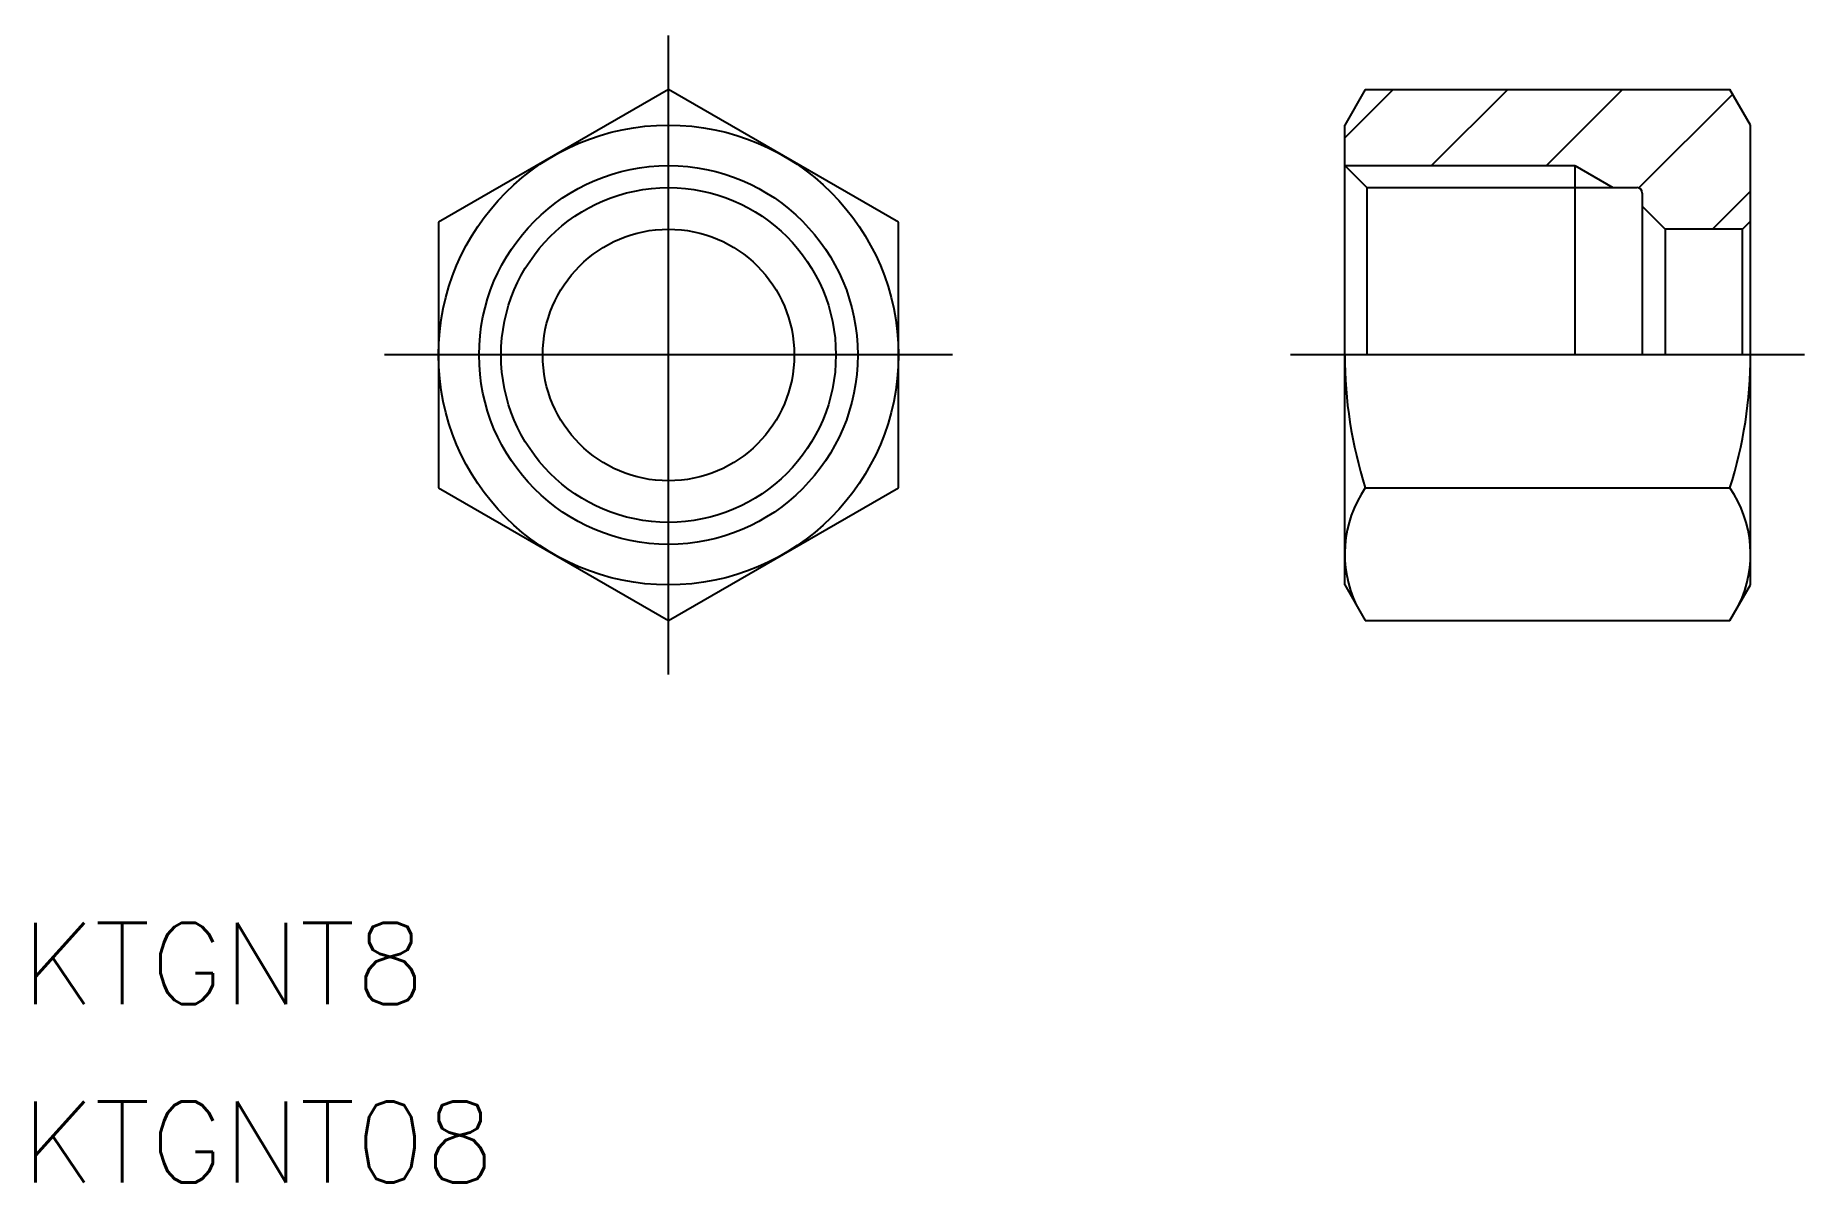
# Model space of a CAD drawing. Extents: x -23.4 to 42, y -30.6 to 11.8.
import ezdxf

# ---------------------------------------------------------------- set-up
doc = ezdxf.new("R2010")
doc.units = 0
doc.linetypes.add('CENTER', pattern=[50.8, 31.75, -6.35, 6.35, -6.35])
doc.layers.get('0').update_dxf_attribs({"linetype": 'CONTINUOUS'})
doc.layers.add('CENTER', color=1, linetype='CENTER')
doc.styles.get("Standard").update_dxf_attribs({"font": 'txt.shx', "height": 3, "bigfont": 'bigfont.shx'})

msp = doc.modelspace()

# ---------------------------------------------------------------- linework, layer by layer
at = {"color": 7, "linetype": 'CONTINUOUS'}
for p, q in [((0, 9.815), (-8.5, 4.907)), ((8.5, 4.907), (0, 9.815)), ((25.759, 9.815), (25, 8.5)), ((25.759, 9.815), (39.241, 9.815)), ((40, 8.5), (39.241, 9.815)), ((25, -8.5), (25, 8.5)), ((40, -8.5), (40, 8.5)), ((25, 7), (25.812, 6.188)), ((33.5, 7), (33.5, 0)), ((25.812, 6.188), (35.8, 6.188)), ((25.812, 6.188), (25.812, 0)), ((36, 5.988), (36, 0)), ((36.85, 4.65), (36, 5.5)), ((-8.5, 4.907), (-8.5, -4.907)), ((8.5, -4.907), (8.5, 4.907)), ((36.85, 4.65), (36.85, 0)), ((39.7, 4.65), (36.85, 4.65)), ((39.7, 4.65), (40, 4.95)), ((39.7, 0), (39.7, 4.65)), ((-8.5, -4.907), (0, -9.815)), ((0, -9.815), (8.5, -4.907)), ((25.759, -4.907), (39.241, -4.907)), ((25, -8.5), (25.759, -9.815)), ((39.241, -9.815), (40, -8.5)), ((25.759, -9.815), (39.241, -9.815))]:
    msp.add_line(p, q, dxfattribs=at)
at = {"color": 3, "linetype": 'CONTINUOUS'}
for p, q in [((25, 8.029), (26.786, 9.815)), ((28.213, 7), (31.028, 9.815)), ((32.456, 7), (35.271, 9.815)), ((35.873, 6.174), (39.341, 9.642)), ((25, 7), (33.5, 7)), ((33.5, 7), (34.906, 6.188)), ((38.591, 4.65), (40, 6.059))]:
    msp.add_line(p, q, dxfattribs=at)
at = {"color": 7, "linetype": 'CONTINUOUS'}
for radius in [8.5, 6.188, 4.65]:
    msp.add_circle((0, 0), radius, dxfattribs=at)
at = {"color": 3, "linetype": 'CONTINUOUS'}
msp.add_circle((0, 0), 7, dxfattribs=at)
at = {"color": 7, "linetype": 'CONTINUOUS'}
for centre, radius, start, end in [((35.8, 5.988), 0.2, 0, 90), ((41.241, 0), 16.241, 180, 197.58795), ((23.759, 0), 16.241, 342.41205, 0), ((29.345, -7.361), 4.345, 145.61575, 205.61575), ((35.655, -7.361), 4.345, 334.38425, 34.38425)]:
    msp.add_arc(centre, radius, start, end, dxfattribs=at)
at = {"layer": 'CENTER', "color": 1, "linetype": 'CENTER'}
for p, q in [((0, -11.815), (0, 11.815)), ((10.5, 0), (-10.5, 0)), ((42, 0), (23, 0))]:
    msp.add_line(p, q, dxfattribs=at)

# ---------------------------------------------------------------- texts
at = {"color": 7, "linetype": 'CONTINUOUS'}
for s, p in [('KTGNT8', (-23.918, -23.993)), ('KTGNT08', (-23.918, -30.594))]:
    msp.add_text(s, height=3, dxfattribs=at).set_placement(p)

doc.saveas('drawing.dxf')
